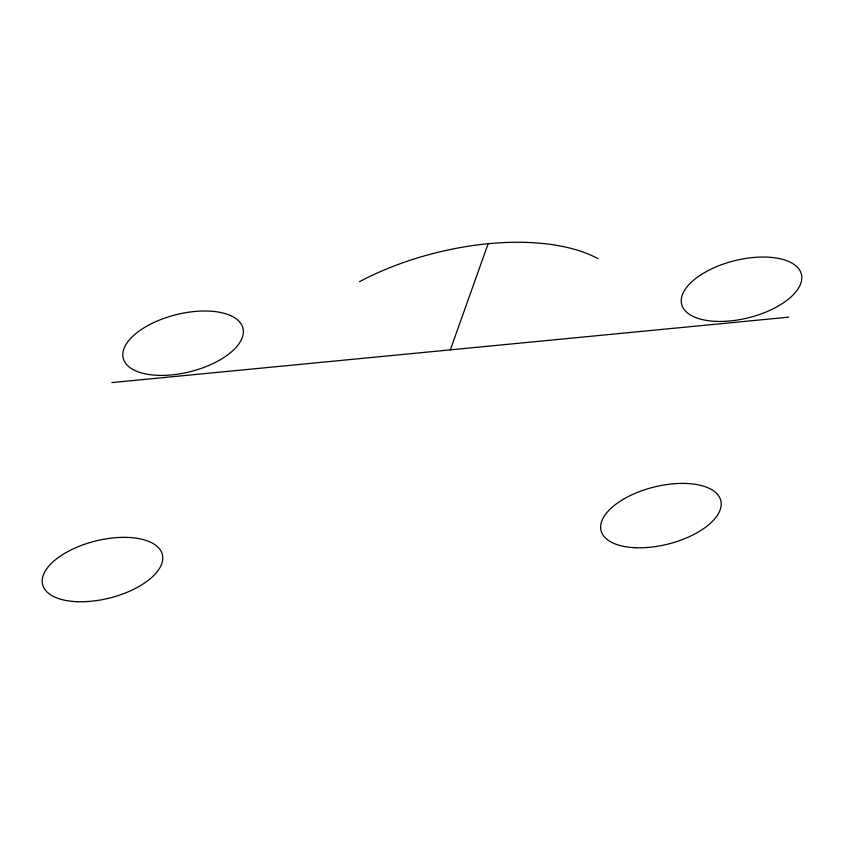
<?xml version="1.0" encoding="UTF-8"?>
<svg xmlns="http://www.w3.org/2000/svg" width="844" height="844" viewBox="0 0 844 844"><rect width="100%" height="100%" fill="white"/><g stroke="black" fill="none" stroke-linecap="round" stroke-linejoin="round"><path stroke-width="1.27" d="M450.327 349.859L488.127 243.716M111.872 382.575L788.771 317.154M359.523 281.653A175.679 83.556 -14.1 0 1 597.911 258.612M77.542 601.698A61.728 29.361 -14.1 0 0 162.481 555.141A61.728 29.361 -14.1 0 0 67.393 551.828A61.728 29.361 -14.1 0 0 77.542 601.698M635.986 547.735A61.728 29.361 -14.1 0 0 720.924 501.167A61.728 29.361 -14.1 0 0 625.837 497.865A61.728 29.361 -14.1 0 0 635.986 547.735M158.155 375.348A61.728 29.361 -14.1 0 0 243.093 328.791A61.728 29.361 -14.1 0 0 148.006 325.478A61.728 29.361 -14.1 0 0 158.155 375.348M716.598 321.385A61.728 29.361 -14.1 0 0 801.536 274.817A61.728 29.361 -14.1 0 0 706.449 271.515A61.728 29.361 -14.1 0 0 716.598 321.385"/></g></svg>
